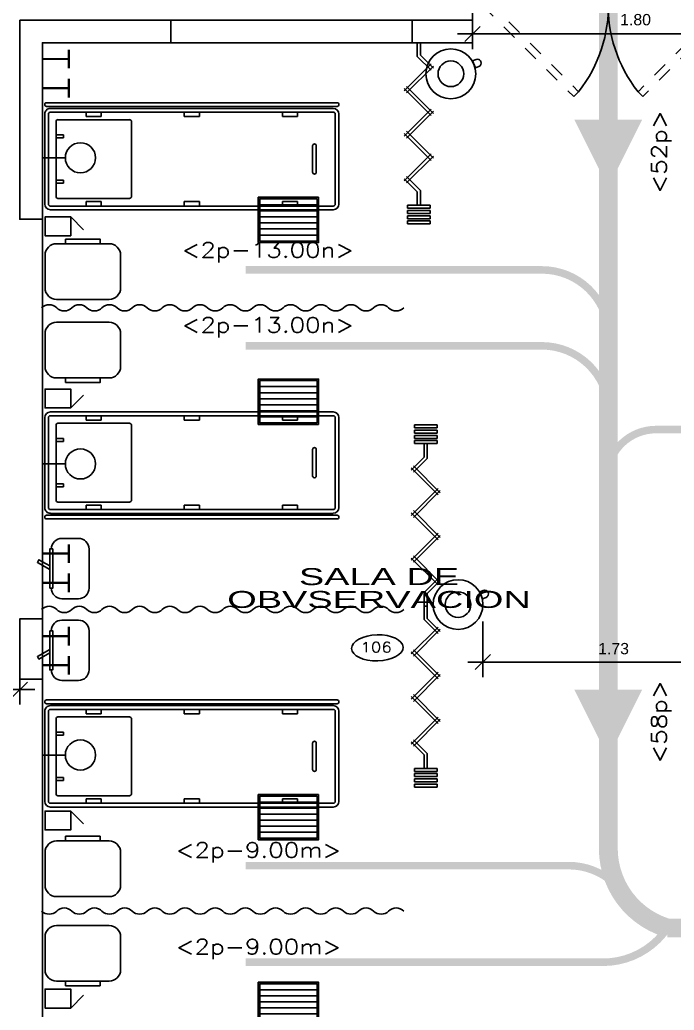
# Model space of a CAD drawing. Header units: millimetres. Extents: x 791 to 2661, y 209 to 602.
# Drawn here: x 1175.38 to 1179.72, y 524.38 to 530.95 of the extents above; entities that cross this region are included whole.
import ezdxf
from ezdxf.enums import TextEntityAlignment as Align

# ---------------------------------------------------------------- set-up
doc = ezdxf.new("R2010")
doc.units = ezdxf.units.MM
doc.header["$LTSCALE"] = 0.1
doc.header["$PDMODE"] = 3
doc.linetypes.add('DASHED2', pattern=[9.525, 6.35, -3.175])
doc.linetypes.add('TRAZOS2', pattern=[0.375, 0.25, -0.125])
for name, color, linetype in [('06', 1, 'Continuous'), ('1TEXTO-05', 5, 'Continuous'), ('CASCO', 11, 'Continuous'), ('COLUMNAS', 1, 'Continuous'), ('cOTAS EVACUACION', 1, 'Continuous'), ('Equipamiento', 1, 'Continuous'), ('evacuacion', 70, 'TRAZOS2'), ('N-AMB', 2, 'Continuous'), ('Puertas', 1, 'Continuous'), ('texto seguridad', 120, 'Continuous')]:
    doc.layers.add(name, color=color, linetype=linetype)
doc.layers.add('EVACUACION08', color=72, linetype='Continuous', lineweight=90)
doc.styles.add('0', font='romans.SHX', dxfattribs={"width": 1.5})
doc.styles.add('LUNA', font='romans.shx', dxfattribs={"width": 1.5})
doc.styles.add('ROMANS', font='', dxfattribs={"oblique": 1, "height": 0.075})
doc.styles.get('ROMANS').set_extended_font_data('Arial')
doc.dimstyles.new('COTAS 50', dxfattribs={"dimscale": 2, "dimtxt": 1.5, "dimasz": 0.02, "dimexe": 0.05, "dimexo": 0.05, "dimgap": 0.025, "dimtad": 3, "dimzin": 4, "dimdsep": 46, "dimtxsty": 'ROMANS', "dimblk": 'LLL', "dimcen": 0, "dimdle": 0.18, "dimclrd": 256, "dimclre": 1, "dimclrt": 3, "dimadec": 0, "dimazin": 0, "dimtfac": 1, "dimtix": 1, "dimtofl": 0, "dimtmove": 1, "dimatfit": 3, "dimldrblk": 'OPEN90', "dimfxl": 0.18, "dimtolj": 1, "dimtzin": 0, "dimarcsym": 0})

# ---------------------------------------------------------------- blocks, each defined once
blk = doc.blocks.new('A$C0E812A79')
at = {"layer": 'Puertas', "linetype": 'TRAZOS2', "ltscale": 3}
for p, q in [((0.0668, -0.0182, 0.005), (0.671, 0.5859, 0.005)), ((0.0986, -0.05, 0.005), (0.7028, 0.5541, 0.005)), ((1.7014, -0.05, 0.005), (1.0972, 0.5541, 0.005)), ((1.7332, -0.0182, 0.005), (1.129, 0.5859, 0.005))]:
    blk.add_line(p, q, dxfattribs=at)
at = {"layer": 'Puertas'}
for p, q in [((0.7028, 0.5541, 0.005), (0.671, 0.5859, 0.005)), ((1.0972, 0.5541, 0.005), (1.129, 0.5859, 0.005))]:
    blk.add_line(p, q, dxfattribs=at)
at = {"layer": 'Puertas', "ltscale": 3}
for p, q in [((0, -0.1), (0, 0)), ((0, 0), (0.03, 0)), ((0.03, 0), (0.03, -0.025)), ((1.8, 0), (1.77, 0)), ((1.77, 0), (1.77, -0.025)), ((1.8, -0.1), (1.8, 0)), ((0.03, -0.025), (0.03, -0.025)), ((0.03, -0.025), (0.03, -0.1)), ((0.035, -0.05, 0.005), (0.0668, -0.0182, 0.005)), ((0.6391, -0.6542, 0.005), (0.035, -0.05, 0.005)), ((0.0668, -0.0182, 0.005), (0.671, -0.6223, 0.005)), ((1.7332, -0.0182, 0.005), (1.129, -0.6223, 0.005)), ((1.1609, -0.6542, 0.005), (1.765, -0.05, 0.005)), ((1.765, -0.05, 0.005), (1.7332, -0.0182, 0.005)), ((1.77, -0.025), (1.77, -0.025)), ((1.77, -0.025), (1.77, -0.1)), ((0.03, -0.1), (0, -0.1)), ((1.77, -0.1), (1.8, -0.1)), ((0.671, -0.6223, 0.005), (0.6391, -0.6542, 0.005)), ((1.129, -0.6223, 0.005), (1.1609, -0.6542, 0.005))]:
    blk.add_line(p, q, dxfattribs=at)
at = {"layer": 'Puertas'}
for centre, start, end in [((-0.017, -0.0151, 0.015), 318.56511, 38.33834), ((1.817, -0.0151, 0.015), 141.66166, 221.43489)]:
    blk.add_arc(centre, 0.9176, start, end, dxfattribs=at)
blk = doc.blocks.new('CC-9')
for p, q in [((-0.2988, 2.05), (0.2987, 2.05)), ((0.3487, 2.0375), (0.3487, 0.1125)), ((0.3737, 2.0375), (0.3737, 0.1125)), ((-0.3363, 0.1375), (-0.3363, 2.0125)), ((-0.3113, 0.1375), (-0.3113, 2.0125)), ((-0.2988, 2.025), (0.2987, 2.025)), ((0.3112, 2.0125), (0.3112, 0.1375)), ((0.3363, 2.0125), (0.3363, 0.1375)), ((-0.0875, 1.9), (0.0875, 1.9)), ((-0.0875, 1.875), (0.0875, 1.875)), ((-0.3113, 1.775), (-0.2812, 1.775)), ((-0.2812, 1.775), (-0.2812, 1.675)), ((0.2812, 1.675), (0.2812, 1.775)), ((0.3112, 1.775), (0.2812, 1.775)), ((-0.3113, 1.675), (-0.2812, 1.675)), ((0.3112, 1.675), (0.2812, 1.675)), ((-0.3113, 1.125), (-0.2812, 1.125)), ((-0.2812, 1.025), (-0.2812, 1.125)), ((0.2812, 1.125), (0.3112, 1.125)), ((0.2812, 1.125), (0.2812, 1.025)), ((-0.3113, 1.025), (-0.2812, 1.025)), ((0.3112, 1.025), (0.2812, 1.025)), ((-0.2613, 0.1875), (-0.2613, 0.6625)), ((0.2488, 0.675), (-0.2488, 0.675)), ((0.2612, 0.6625), (0.2612, 0.1875)), ((-0.3113, 0.475), (-0.2812, 0.475)), ((-0.2812, 0.375), (-0.2812, 0.475)), ((0.3112, 0.475), (0.2812, 0.475)), ((0.2812, 0.475), (0.2812, 0.375)), ((-0.3113, 0.375), (-0.2812, 0.375)), ((0.3112, 0.375), (0.2812, 0.375)), ((-0.16, 0.175), (-0.16, 0.225)), ((-0.14, 0.225), (-0.16, 0.225)), ((-0.14, 0.175), (-0.14, 0.225)), ((0.14, 0.175), (0.14, 0.225)), ((0.16, 0.225), (0.14, 0.225)), ((0.16, 0.175), (0.16, 0.225)), ((0.2488, 0.175), (-0.2488, 0.175)), ((0.2987, 0.125), (-0.2988, 0.125)), ((0.2987, 0.1), (-0.2988, 0.1))]:
    blk.add_line(p, q)
for centre, radius, start, end in [((-0.2988, 2.0125), 0.0375, 90, 180), ((0.2987, 2.0125), 0.0375, 0, 90), ((0.3612, 2.0375), 0.0125, 0, 180), ((-0.2988, 2.0125), 0.0125, 90, 180), ((0.2987, 2.0125), 0.0125, 0, 90), ((-0.0875, 1.8875), 0.0125, 90, 270), ((0.0875, 1.8875), 0.0125, 270, 90), ((-0.2488, 0.6625), 0.0125, 90, 180), ((0.2488, 0.6625), 0.0125, 0, 90), ((-0.2988, 0.1375), 0.0375, 180, 270), ((-0.2988, 0.1375), 0.0125, 180, 270), ((-0.2488, 0.1875), 0.0125, 180, 270), ((0.2488, 0.1875), 0.0125, 270, 0), ((0.2987, 0.1375), 0.0375, 270, 0), ((0.2987, 0.1375), 0.0125, 270, 0), ((0.3612, 0.1125), 0.0125, 180, 0)]:
    blk.add_arc(centre, radius, start, end)
blk = doc.blocks.new('TIMBRE-1')
blk.add_line((0, -0.085), (0.0849, -0.1699))
blk.add_lwpolyline([(0, -0.085), (0.125, -0.085), (0.125, 0.085), (0, 0.085)], close=True)
blk = doc.blocks.new('A$C28521B53')
at = {"layer": 'Equipamiento', "rotation": 180}
blk.add_blockref('TIMBRE-1', (0.125, 0.085), dxfattribs=at)
blk = doc.blocks.new('MA-47')
for p, q in [((-0.1, 0.01), (-0.1, 0.39)), ((-0.06, 0.01), (-0.06, 0.39)), ((-0.02, 0.01), (-0.02, 0.39)), ((0.02, 0.01), (0.02, 0.39)), ((0.06, 0.01), (0.06, 0.39)), ((0.1, 0.01), (0.1, 0.39))]:
    blk.add_line(p, q)
for points in [[(0.15, 0.4), (0.15, 0), (-0.15, 0), (-0.15, 0.4)], [(0.14, 0.39), (0.14, 0.01), (-0.14, 0.01), (-0.14, 0.39)]]:
    blk.add_lwpolyline(points, close=True)
blk = doc.blocks.new('A$C43255245')
at = {"layer": 'Equipamiento', "rotation": 90}
blk.add_blockref('MA-47', (0.4, 0.15), dxfattribs=at)
blk = doc.blocks.new('BRAQUETE')
blk.add_line((0.15, 0), (0, 0))
blk.add_circle((0.25, 0), 0.1)
blk = doc.blocks.new('A$C35FD432F')
at = {"layer": 'Equipamiento', "rotation": 90}
blk.add_blockref('BRAQUETE', (0.1, 0), dxfattribs=at)
blk = doc.blocks.new('H-7')
for p, q in [((0.318, 0.0962), (0.1397, -0.0821)), ((0.3322, 0.0821), (0.1539, -0.0962)), ((0.2897, 0.0821), (0.468, -0.0962)), ((0.3039, 0.0962), (0.4822, -0.0821)), ((0.618, 0.0962), (0.4397, -0.0821)), ((0.6322, 0.0821), (0.4539, -0.0962)), ((0.5869, 0.0821), (0.7652, -0.0962)), ((0.6011, 0.0962), (0.7794, -0.0821)), ((0.9152, 0.0962), (0.7369, -0.0821)), ((0.9294, 0.0821), (0.7511, -0.0962)), ((0.8869, 0.0821), (0.979, -0.01)), ((0.9011, 0.0962), (0.9873, 0.01)), ((1.0765, 0.075), (1.0965, 0.075)), ((1.0765, 0.075), (1.0765, -0.075)), ((1.0965, -0.075), (1.0965, 0.075)), ((1.1115, 0.075), (1.1315, 0.075)), ((1.1115, 0.075), (1.1115, -0.075)), ((1.1315, -0.075), (1.1315, 0.075)), ((1.1465, 0.075), (1.1665, 0.075)), ((1.1465, 0.075), (1.1465, -0.075)), ((1.1665, -0.075), (1.1665, 0.075)), ((1.1815, 0.075), (1.2015, 0.075)), ((1.1815, 0.075), (1.1815, -0.075)), ((1.2015, -0.075), (1.2015, 0.075)), ((0, 0.01), (0.0901, 0.01)), ((0, 0.01), (0, -0.01)), ((0.0901, 0.01), (0.1822, -0.0821)), ((0.9873, 0.01), (1.0765, 0.01)), ((0, -0.01), (0.0818, -0.01)), ((0.0818, -0.01), (0.168, -0.0962)), ((0.979, -0.01), (1.0765, -0.01)), ((1.0765, -0.075), (1.0965, -0.075)), ((1.1115, -0.075), (1.1315, -0.075)), ((1.1465, -0.075), (1.1665, -0.075)), ((1.1815, -0.075), (1.2015, -0.075))]:
    blk.add_line(p, q)
blk = doc.blocks.new('CU-2')
blk.add_lwpolyline([(0.1126, 0.035), (0.1126, 0.035, 0.414214), (0.2082, 0.0606), (0.2632, 0.1559, 0.414214), (0.2376, 0.2515), (0.0124, 0.3815, 0.414214), (-0.0832, 0.3559), (-0.1382, 0.2606, 0.414214), (-0.1126, 0.165)], format="xyb")
blk.add_lwpolyline([(-0.1176, 0.1563), (0.1076, 0.0263), (0.1176, 0.0437), (-0.1076, 0.1737)], close=True)
blk.add_lwpolyline([(0.01, 0.0827), (0.01, 0), (-0.01, 0), (-0.01, 0.0942)])
blk = doc.blocks.new('A$C12D451AD')
at = {"layer": 'Equipamiento', "color": 2, "rotation": 120.0409073593541}
blk.add_blockref('CU-2', (0.3367, 0.2502), dxfattribs=at)
blk = doc.blocks.new('D-7')
blk.add_lwpolyline([(-0.2221, 0.0832), (-0.2361, 0.1039, 0.414214), (-0.2708, 0.1106), (-0.2708, 0.1106, 0.414214), (-0.2776, 0.0759), (-0.2636, 0.0552)], format="xyb", close=True)
for radius in [0.165, 0.085]:
    blk.add_circle((-0.1505, -0.0676), radius)
blk = doc.blocks.new('LLL')
for p, q in [((0, 2.5), (0, -2.5)), ((2.5, 0), (-2.5, 0))]:
    blk.add_line(p, q)
at = {"color": 3}
blk.add_line((-1.25, -1.25), (1.25, 1.25), dxfattribs=at)
at = {"layer": 'Defpoints', "color": 0, "linetype": 'ByBlock'}
blk.add_point((0, 0), dxfattribs=at)
blk.add_point((0, 0), dxfattribs=at)
blk = doc.blocks.new('*D318')
at = {"layer": 'cOTAS EVACUACION', "color": 1, "lineweight": -2, "ltscale": 0.15, "transparency": 16777216}
for p, q in [((1173.1814, 526.7291), (1173.1814, 526.4104)), ((1175.3814, 526.7291), (1175.3814, 526.4104))]:
    blk.add_line(p, q, dxfattribs=at)
at = {"layer": 'cOTAS EVACUACION', "lineweight": -2, "ltscale": 0.15, "transparency": 16777216}
blk.add_line((1173.2214, 526.5104), (1175.3414, 526.5104), dxfattribs=at)
at = {"layer": 'Defpoints', "color": 0, "ltscale": 0.15, "transparency": 16777216}
for p in [(1173.1814, 526.8291), (1175.3814, 526.8291), (1175.3814, 526.5104)]:
    blk.add_point(p, dxfattribs=at)
at = {"layer": 'cOTAS EVACUACION', "lineweight": -2, "ltscale": 0.15, "transparency": 16777216, "xscale": 0.04, "yscale": 0.04, "zscale": 0.04, "rotation": 180}
blk.add_blockref('LLL', (1173.1814, 526.5104), dxfattribs=at)
at = {"layer": 'cOTAS EVACUACION', "lineweight": -2, "ltscale": 0.15, "transparency": 16777216, "xscale": 0.04, "yscale": 0.04, "zscale": 0.04}
blk.add_blockref('LLL', (1175.3814, 526.5104), dxfattribs=at)
at = {"layer": 'cOTAS EVACUACION', "color": 3, "ltscale": 0.15, "transparency": 16777216, "insert": (1174.2814, 526.5987), "char_height": 0.075, "attachment_point": 5, "style": 'ROMANS'}
blk.add_mtext('\\A1;2.20', dxfattribs=at)
blk = doc.blocks.new('_OPEN90')
at = {"color": 0, "linetype": 'ByBlock', "ltscale": 0.7}
for p, q in [((0, 0), (-1, 0)), ((-0.5, 0.5), (0, 0)), ((0, 0), (-0.5, -0.5))]:
    blk.add_line(p, q, dxfattribs=at)
blk = doc.blocks.new('*D320')
at = {"layer": 'cOTAS EVACUACION', "color": 1, "lineweight": -2, "ltscale": 0.15, "transparency": 16777216}
for p, q in [((1178.3814, 531.1291), (1178.3814, 530.7578)), ((1180.1814, 531.1291), (1180.1814, 530.7578))]:
    blk.add_line(p, q, dxfattribs=at)
at = {"layer": 'cOTAS EVACUACION', "lineweight": -2, "ltscale": 0.15, "transparency": 16777216}
blk.add_line((1178.4214, 530.8578), (1180.1414, 530.8578), dxfattribs=at)
at = {"layer": 'Defpoints', "color": 0, "ltscale": 0.15, "transparency": 16777216}
for p in [(1178.3814, 531.2291), (1180.1814, 531.2291), (1180.1814, 530.8578)]:
    blk.add_point(p, dxfattribs=at)
at = {"layer": 'cOTAS EVACUACION', "lineweight": -2, "ltscale": 0.15, "transparency": 16777216, "xscale": 0.04, "yscale": 0.04, "zscale": 0.04, "rotation": 180}
blk.add_blockref('LLL', (1178.3814, 530.8578), dxfattribs=at)
at = {"layer": 'cOTAS EVACUACION', "lineweight": -2, "ltscale": 0.15, "transparency": 16777216, "xscale": 0.04, "yscale": 0.04, "zscale": 0.04}
blk.add_blockref('LLL', (1180.1814, 530.8578), dxfattribs=at)
at = {"layer": 'cOTAS EVACUACION', "color": 3, "ltscale": 0.15, "transparency": 16777216, "insert": (1179.4616, 530.9522), "char_height": 0.075, "attachment_point": 5, "style": 'ROMANS'}
blk.add_mtext('\\A1;1.80', dxfattribs=at)
blk = doc.blocks.new('*D326')
at = {"layer": 'cOTAS EVACUACION', "color": 1, "lineweight": -2, "ltscale": 0.15, "transparency": 16777216}
for p, q in [((1178.4502, 526.9612), (1178.4502, 526.5929)), ((1180.1814, 526.8291), (1180.1814, 526.5929))]:
    blk.add_line(p, q, dxfattribs=at)
at = {"layer": 'cOTAS EVACUACION', "lineweight": -2, "ltscale": 0.15, "transparency": 16777216}
blk.add_line((1180.1414, 526.6929), (1178.4902, 526.6929), dxfattribs=at)
at = {"layer": 'Defpoints', "color": 0, "ltscale": 0.15, "transparency": 16777216}
for p in [(1178.4502, 527.0612), (1180.1814, 526.9291), (1178.4502, 526.6929)]:
    blk.add_point(p, dxfattribs=at)
at = {"layer": 'cOTAS EVACUACION', "lineweight": -2, "ltscale": 0.15, "transparency": 16777216, "xscale": 0.04, "yscale": 0.04, "zscale": 0.04, "rotation": 180}
blk.add_blockref('LLL', (1178.4502, 526.6929), dxfattribs=at)
at = {"layer": 'cOTAS EVACUACION', "lineweight": -2, "ltscale": 0.15, "transparency": 16777216, "xscale": 0.04, "yscale": 0.04, "zscale": 0.04}
blk.add_blockref('LLL', (1180.1814, 526.6929), dxfattribs=at)
at = {"layer": 'cOTAS EVACUACION', "color": 3, "ltscale": 0.15, "transparency": 16777216, "insert": (1179.3158, 526.7812), "char_height": 0.075, "attachment_point": 5, "style": 'ROMANS'}
blk.add_mtext('\\A1;1.73', dxfattribs=at)

msp = doc.modelspace()

# ---------------------------------------------------------------- hatches: boundary and pattern name
at = {"layer": 'EVACUACION08', "linetype": 'DASHED2', "ltscale": 0.05}
for points in [[(1179.2814, 529.8398), (1179.0564, 530.2898), (1179.5064, 530.2898)], [(1179.2814, 526.0603), (1179.0564, 526.5103), (1179.5064, 526.5103)]]:
    msp.add_hatch(color=256, dxfattribs=at).paths.add_polyline_path(points)

# ---------------------------------------------------------------- linework, layer by layer
at = {"layer": '06'}
for p, q in [((1175.3814, 530.9491), (1178.3814, 530.9491)), ((1175.5314, 530.7991), (1175.5314, 523.1291)), ((1178.3814, 530.7991), (1175.5314, 530.7991))]:
    msp.add_line(p, q, dxfattribs=at)
msp.add_lwpolyline([(1178.3814, 530.7991), (1178.3814, 530.9491)], dxfattribs=at)
at = {"layer": 'COLUMNAS', "ltscale": 0.15}
for points in [[(1175.3814, 530.9491), (1175.3814, 529.6291), (1175.5314, 529.6291), (1175.5314, 530.7991), (1176.3814, 530.7991), (1176.3814, 530.9491)], [(1177.9814, 530.9491), (1177.9814, 530.7991), (1178.3814, 530.7991), (1178.3814, 530.9491)], [(1175.5314, 526.9791), (1175.3814, 526.9791), (1175.3814, 526.5791), (1175.5314, 526.5791)]]:
    msp.add_lwpolyline(points, close=True, dxfattribs=at)
at = {"layer": 'Equipamiento', "const_width": 0.015}
for points in [[(1175.7064, 530.7542), (1175.7064, 530.6292)], [(1175.5314, 530.6917), (1175.7064, 530.6917)], [(1175.7064, 530.5611), (1175.7064, 530.4361)], [(1175.5314, 530.4986), (1175.7064, 530.4986)], [(1175.7064, 527.3492), (1175.7064, 527.4742)], [(1175.5314, 527.4117), (1175.7064, 527.4117)], [(1175.7064, 527.1561), (1175.7064, 527.2811)], [(1175.5314, 527.2186), (1175.7064, 527.2186)], [(1175.7064, 526.9269), (1175.7064, 526.8019)], [(1175.5314, 526.8644), (1175.7064, 526.8644)], [(1175.7064, 526.7337), (1175.7064, 526.6087)], [(1175.5314, 526.6712), (1175.7064, 526.6712)]]:
    msp.add_lwpolyline(points, dxfattribs=at)
at = {"layer": 'Equipamiento'}
for points in [[(1175.6844, 529.4974), (1175.6844, 529.4667), (1175.9136, 529.4667), (1175.9136, 529.4974)], [(1175.6844, 528.546), (1175.6844, 528.5767), (1175.9136, 528.5767), (1175.9136, 528.546)], [(1175.6844, 525.537), (1175.6844, 525.5062), (1175.9136, 525.5062), (1175.9136, 525.537)], [(1175.6844, 524.546), (1175.6844, 524.5767), (1175.9136, 524.5767), (1175.9136, 524.546)]]:
    msp.add_lwpolyline(points, close=True, dxfattribs=at)
for points in [[(1175.549, 529.3917), (1175.549, 529.1729, 0.414214), (1175.624, 529.0979), (1175.974, 529.0979, 0.414214), (1176.049, 529.1729), (1176.049, 529.3917, 0.414214), (1175.974, 529.4667), (1175.624, 529.4667, 0.414214)], [(1175.549, 528.6517), (1175.549, 528.8705, -0.414214), (1175.624, 528.9455), (1175.974, 528.9455, -0.414214), (1176.049, 528.8705), (1176.049, 528.6517, -0.414214), (1175.974, 528.5767), (1175.624, 528.5767, -0.414214)], [(1175.549, 525.4312), (1175.549, 525.2125, 0.414214), (1175.624, 525.1375), (1175.974, 525.1375, 0.414214), (1176.049, 525.2125), (1176.049, 525.4312, 0.414214), (1175.974, 525.5062), (1175.624, 525.5062, 0.414214)], [(1175.549, 524.6517), (1175.549, 524.8705, -0.414214), (1175.624, 524.9455), (1175.974, 524.9455, -0.414214), (1176.049, 524.8705), (1176.049, 524.6517, -0.414214), (1175.974, 524.5767), (1175.624, 524.5767, -0.414214)]]:
    msp.add_lwpolyline(points, format="xyb", close=True, dxfattribs=at)
for points in [[(1175.5258, 529.0415, -0.414214), (1175.6258, 529.0415, 0.414214), (1175.7258, 529.0415, -0.414214), (1175.8258, 529.0415, 0.414214), (1175.9258, 529.0415, -0.414214), (1176.0258, 529.0415, 0.414214), (1176.1258, 529.0415, -0.414214), (1176.2258, 529.0415, 0.414214), (1176.3258, 529.0415, -0.414214), (1176.4258, 529.0415, 0.414214), (1176.5258, 529.0415, -0.414214), (1176.6258, 529.0415, 0.414214), (1176.7258, 529.0415, -0.414214), (1176.8258, 529.0415, 0.414214), (1176.9258, 529.0415)], [(1176.9258, 529.0415, -0.414214), (1177.0258, 529.0415, 0.414214), (1177.1258, 529.0415, -0.414214), (1177.2258, 529.0415, 0.414214), (1177.3258, 529.0415, -0.414214), (1177.4258, 529.0415, 0.414214), (1177.5258, 529.0415, -0.414214), (1177.6258, 529.0415, 0.414214), (1177.7258, 529.0415, -0.414214), (1177.8258, 529.0415, 0.414214), (1177.9258, 529.0415)], [(1175.5258, 527.0415, -0.414214), (1175.6258, 527.0415, 0.414214), (1175.7258, 527.0415, -0.414214), (1175.8258, 527.0415, 0.414214), (1175.9258, 527.0415, -0.414214), (1176.0258, 527.0415, 0.414214), (1176.1258, 527.0415, -0.414214), (1176.2258, 527.0415, 0.414214), (1176.3258, 527.0415, -0.414214), (1176.4258, 527.0415, 0.414214), (1176.5258, 527.0415, -0.414214), (1176.6258, 527.0415, 0.414214), (1176.7258, 527.0415, -0.414214), (1176.8258, 527.0415, 0.414214), (1176.9258, 527.0415)], [(1176.9258, 527.0415, -0.414214), (1177.0258, 527.0415, 0.414214), (1177.1258, 527.0415, -0.414214), (1177.2258, 527.0415, 0.414214), (1177.3258, 527.0415, -0.414214), (1177.4258, 527.0415, 0.414214), (1177.5258, 527.0415, -0.414214), (1177.6258, 527.0415, 0.414214), (1177.7258, 527.0415, -0.414214), (1177.8258, 527.0415, 0.414214), (1177.9258, 527.0415)], [(1175.5258, 525.0415, 0.414214), (1175.6258, 525.0415, -0.414214), (1175.7258, 525.0415, 0.414214), (1175.8258, 525.0415, -0.414214), (1175.9258, 525.0415, 0.414214), (1176.0258, 525.0415, -0.414214), (1176.1258, 525.0415, 0.414214), (1176.2258, 525.0415, -0.414214), (1176.3258, 525.0415, 0.414214), (1176.4258, 525.0415, -0.414214), (1176.5258, 525.0415, 0.414214), (1176.6258, 525.0415, -0.414214), (1176.7258, 525.0415, 0.414214), (1176.8258, 525.0415, -0.414214), (1176.9258, 525.0415)], [(1176.9258, 525.0415, 0.414214), (1177.0258, 525.0415, -0.414214), (1177.1258, 525.0415, 0.414214), (1177.2258, 525.0415, -0.414214), (1177.3258, 525.0415, 0.414214), (1177.4258, 525.0415, -0.414214), (1177.5258, 525.0415, 0.414214), (1177.6258, 525.0415, -0.414214), (1177.7258, 525.0415, 0.414214), (1177.8258, 525.0415, -0.414214), (1177.9258, 525.0415)]]:
    msp.add_lwpolyline(points, format="xyb", dxfattribs=at)
at = {"layer": 'evacuacion', "linetype": 'DASHED2', "ltscale": 0.2, "const_width": 0.05}
for points in [[(1176.8785, 529.2932), (1178.8413, 529.2932, -0.373817), (1179.2814, 528.9107, 0.557614)], [(1176.8785, 528.7897), (1178.8413, 528.7897, -0.373817), (1179.2814, 528.4072, 0.557614)], [(1181.6309, 527.4922), (1181.6309, 528.0825, 0.445564), (1181.4721, 528.2345), (1179.5977, 528.2345, 0.345053), (1179.2814, 527.9866, 0.840651)], [(1176.8785, 525.3428), (1179.0187, 525.3428, -0.208766), (1179.3447, 525.2005, -0.208766)], [(1176.8785, 524.7019), (1179.2461, 524.7019, 0.249484), (1179.6732, 524.9291, -3.274281)]]:
    msp.add_lwpolyline(points, format="xyb", dxfattribs=at)
at = {"layer": 'EVACUACION08', "linetype": 'DASHED2', "ltscale": 0.5, "const_width": 0.125}
msp.add_lwpolyline([(1177.3465, 532.2325), (1178.8239, 532.2291, -0.368474), (1179.2814, 531.839), (1179.2814, 525.457, 0.330536), (1179.6732, 524.9291), (1185.8462, 524.9288)], format="xyb", dxfattribs=at)
at = {"layer": 'N-AMB', "ltscale": 0.5, "extrusion": (0, 0, -1)}
msp.add_ellipse((1177.751, 526.7867), major_axis=(-0.1707, -0.0044), ratio=0.506987, dxfattribs=at)

# ---------------------------------------------------------------- block references
at = {"layer": 'CASCO', "xscale": -1}
msp.add_blockref('A$C12D451AD', (1175.8401, 527.1123), dxfattribs=at)
at = {"layer": 'CASCO', "rotation": 180}
msp.add_blockref('A$C12D451AD', (1175.8401, 526.9707), dxfattribs=at)
at = {"layer": 'Equipamiento', "lineweight": -2, "xscale": -1}
for name, p, rotation in [('H-7', (1178.0258, 530.7991), 89.99999999997395), ('D-7', (1178.1512, 530.7338), 326.0266051631697), ('D-7', (1178.1986, 527.2139), 326.0266051631697), ('H-7', (1178.0716, 527.0644), 90.00000000019543)]:
    msp.add_blockref(name, p, dxfattribs=dict(at, rotation=rotation))
at = {"layer": 'Equipamiento', "xscale": -1, "rotation": 270}
for name, p in [('CC-9', (1175.4464, 530.0282)), ('A$C35FD432F', (1175.5331, 529.9367)), ('A$C28521B53', (1175.5491, 529.5198)), ('CC-9', (1175.4464, 526.0677)), ('A$C35FD432F', (1175.5331, 525.9763)), ('A$C28521B53', (1175.5491, 525.5797))]:
    msp.add_blockref(name, p, dxfattribs=at)
at = {"layer": 'Equipamiento', "xscale": -1}
for p in [(1177.361, 529.4745), (1177.361, 525.5141)]:
    msp.add_blockref('A$C43255245', p, dxfattribs=at)
at = {"layer": 'Equipamiento'}
for name, p, rotation in [('A$C43255245', (1177.361, 528.5689), 180), ('A$C28521B53', (1175.5491, 528.5032), 269.9999999997785), ('CC-9', (1175.4464, 528.0152), 269.9999999997785), ('A$C35FD432F', (1175.5331, 528.1066), 269.9999999997004), ('A$C43255245', (1177.361, 524.5689), 180), ('A$C28521B53', (1175.5491, 524.5236), 270)]:
    msp.add_blockref(name, p, dxfattribs=dict(at, rotation=rotation))
at = {"layer": 'Equipamiento', "lineweight": -2, "rotation": 89.99999999980457}
msp.add_blockref('H-7', (1178.0716, 527.0644), dxfattribs=at)
at = {"layer": 'Puertas', "xscale": -1, "rotation": 180}
msp.add_blockref('A$C0E812A79', (1178.3814, 531.0291), dxfattribs=at)

# ---------------------------------------------------------------- texts
at = {"layer": '1TEXTO-05', "style": 'ROMANS', "width": 1.6}
for s, p in [('SALA DE', (1177.7618, 527.2031)), ('OBVSERVACION', (1177.7618, 527.0516))]:
    msp.add_text(s, height=0.1125, dxfattribs=at).set_placement(p, align=Align.CENTER)
at = {"layer": 'N-AMB', "color": 3, "ltscale": 0.5, "style": '0', "width": 1.2}
msp.add_text('106', height=0.06743, dxfattribs=at).set_placement((1177.7428, 526.7914), align=Align.MIDDLE)
at = {"layer": 'texto seguridad', "style": 'LUNA', "width": 1.2}
for s, p in [('<52p>', (1179.6678, 529.8001)), ('<58p>', (1179.6678, 526.0206))]:
    msp.add_text(s, height=0.1, rotation=90, dxfattribs=at).set_placement(p)
for s, p in [('<2p-13.00n>', (1176.4545, 529.3757, -0.4064)), ('<2p-13.00n>', (1176.4545, 528.8785, -0.4064)), ('<2p-9.00m>', (1176.4157, 525.3961, -0.4064)), ('<2p-9.00m>', (1176.4157, 524.7552, -0.4064))]:
    msp.add_text(s, height=0.1, dxfattribs=at).set_placement(p)

# ---------------------------------------------------------------- dimensions: what is measured, and where the dimension line sits
at = {"layer": 'cOTAS EVACUACION', "ltscale": 0.15}
dim = msp.add_linear_dim(base=(1180.1814, 530.8578), p1=(1178.3814, 531.2291), p2=(1180.1814, 531.2291), dimstyle='COTAS 50', dxfattribs=at)
dim.commit()
dim.dimension.update_dxf_attribs({"geometry": '*D320', "text_midpoint": (1179.4616, 530.8638), "dimtype": 160})
for base, p1, p2, picture, middle in [((1178.4502, 526.6929), (1180.1814, 526.9291), (1178.4502, 527.0612), '*D326', (1179.3158, 526.7812)), ((1175.3814, 526.5104), (1173.1814, 526.8291), (1175.3814, 526.8291), '*D318', (1174.2814, 526.5987))]:
    dim = msp.add_linear_dim(base=base, p1=p1, p2=p2, dimstyle='COTAS 50', dxfattribs=at)
    dim.commit()
    dim.dimension.update_dxf_attribs({"geometry": picture, "text_midpoint": middle})

doc.saveas('drawing.dxf')
